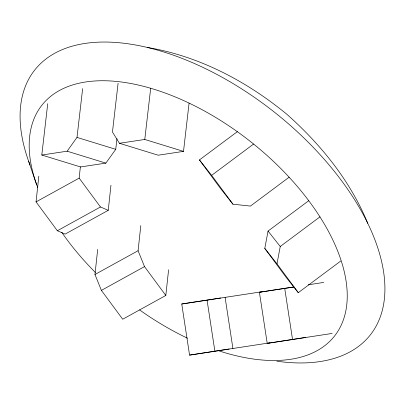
<?xml version="1.0" encoding="UTF-8"?>
<svg xmlns="http://www.w3.org/2000/svg" width="405" height="405" viewBox="0 0 405 405"><rect width="100%" height="100%" fill="white"/><g stroke="black" fill="none" stroke-linecap="round" stroke-linejoin="round"><path stroke-width="0.61" d="M110.96 185.262L108.251 210.322L65.134 234.1L57.358 230.744L36.045 201.892L38.824 176.205M108.251 210.322L100.47 206.97L79.162 178.114L80.382 166.835M168.596 269.77L165.817 295.453L122.705 319.231L101.397 290.38L94.967 274.494L97.681 249.434M165.817 295.453L144.509 266.601L138.085 250.715L140.793 225.661M116.969 138.692L115.739 149.329L105.852 163.119L80.534 166.946L41.801 155.029L47.724 103.726M41.801 155.029L67.124 151.202L77.006 137.411L82.645 88.609M118.093 83.248L112.458 132.05L119.455 143.289L158.188 155.206L183.511 151.379L189.069 103.204M119.455 143.289L144.777 139.462L150.701 88.153M340.747 261.017L298.298 292.683L286.097 277.268L264.789 248.417L268.044 231.068L308.782 200.677M298.298 292.683L276.99 263.832L280.245 246.483L319.975 216.847M289.14 177.198L250.411 206.089L232.951 204.201L220.75 188.786L199.442 159.929L237.345 131.655M199.442 159.929L211.638 175.345L253.586 144.053M36.045 201.892L79.162 178.114M57.358 230.744L100.47 206.97M94.967 274.494L138.085 250.715M101.397 290.38L144.509 266.601M293.569 286.968L259.402 292.263L267.219 343.374L305.75 337.406M269.674 342.863L189.565 355.114L181.749 304.003L220.74 297.989M181.749 304.003L263.103 291.559M259.402 292.263L294.01 287.003M308.245 284.806L323.716 282.422M189.565 355.114L229.174 349.004M267.219 343.374L332.156 333.436M147.395 47.476C198.961 56.042 246.731 81.273 286.826 114.245C320.892 144.514 350.34 180.832 367.735 223.282M144.777 139.462L183.511 151.379M77.006 137.411L115.739 149.329M67.124 151.202L105.852 163.119M268.044 231.068L280.245 246.483M264.789 248.417L276.99 263.832M211.638 175.345L232.951 204.201M28.588 161.129L36.602 184.553M284.725 288.436L292.542 339.547M225.109 297.422L232.921 348.533M207.071 300.176L214.888 351.287M37.65 187.409A186.346 100.648 38.3 0 1 143.891 86.402A186.346 100.648 38.3 0 1 342.802 266.05A186.346 100.648 38.3 0 1 218.447 350.7M187.5 338.216A186.346 100.648 38.3 0 1 139.578 309.911M95.393 272.494A186.346 100.648 38.3 0 1 61.697 232.257M30.046 165.083A213.769 115.46 38.3 0 1 137.999 45.451A213.769 115.46 38.3 0 1 371.203 230.779A213.769 115.46 38.3 0 1 276.823 361.199"/></g></svg>
